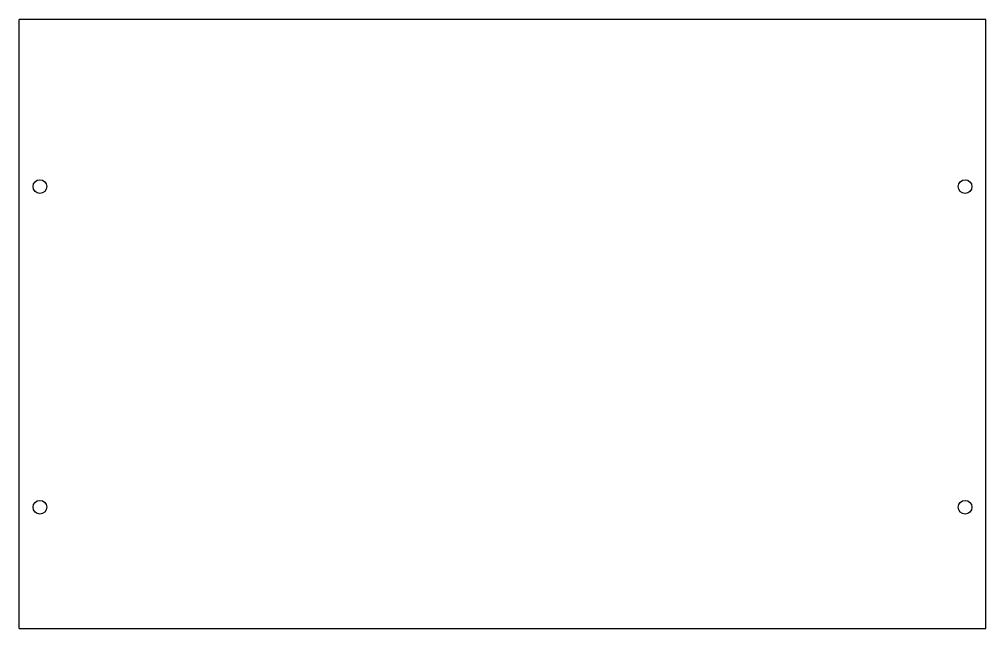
# Model space of a CAD drawing. Header units: millimetres. Extents: x -106 to 106, y -66 to 66.
import ezdxf

# ---------------------------------------------------------------- set-up
doc = ezdxf.new("R2010")
doc.units = ezdxf.units.MM
doc.layers.add('Shape2DView', color=7, linetype='CONTINUOUS')

msp = doc.modelspace()

# ---------------------------------------------------------------- linework, layer by layer
at = {"layer": 'Shape2DView'}
for p, q in [((105.5, 66.5), (-105.5, 66.5)), ((-105.5, -66.5), (-105.5, 66.5)), ((105.5, -66.5), (105.5, 66.5)), ((-105.5, -66.5), (105.5, -66.5))]:
    msp.add_line(p, q, dxfattribs=at)
for centre in [(-101, 30), (101, 30), (-101, -40), (101, -40)]:
    msp.add_circle(centre, 1.5, dxfattribs=at)

doc.saveas('drawing.dxf')
